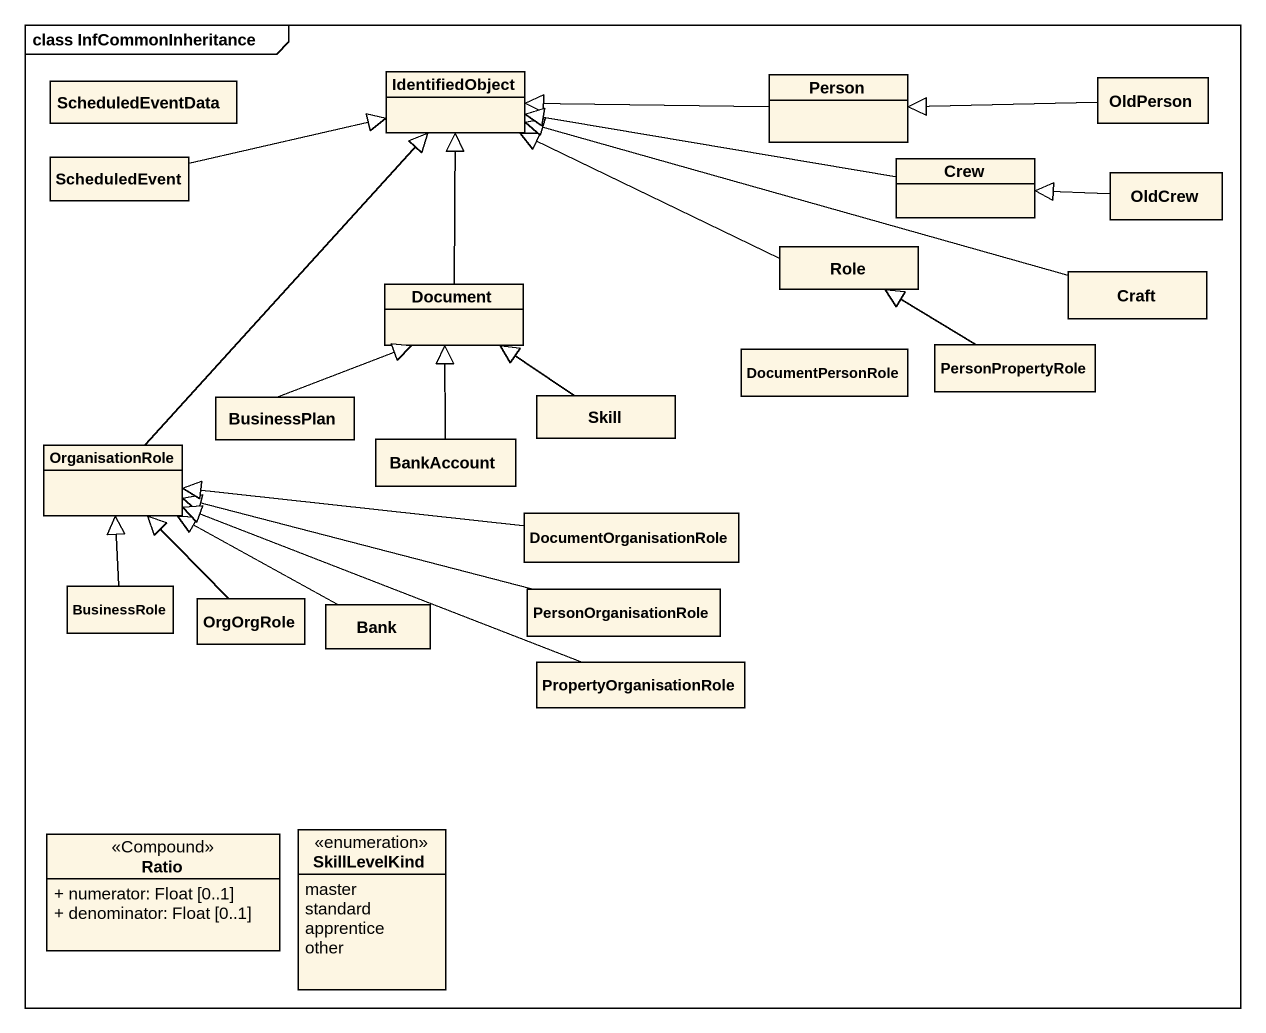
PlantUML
@startuml
mainframe class InfCommonInheritance
hide circle
hide empty members
skinparam classAttributeIconSize 0
class ScheduledEventData
class IdentifiedObject
class "Person" as Person_
class OldPerson
class ScheduledEvent
class Crew
class OldCrew
class Document
class Role
class Craft
class DocumentPersonRole
class PersonPropertyRole
class BusinessPlan
class BankAccount
class Skill
class OrganisationRole
class DocumentOrganisationRole
class BusinessRole
class OrgOrgRole
class Bank
class PersonOrganisationRole
class PropertyOrganisationRole
class Ratio <<Compound>> {
  + numerator: Float [0..1]
  + denominator: Float [0..1]
}
enum SkillLevelKind {
  master
  standard
  apprentice
  other
}
Person_ -left-|> IdentifiedObject
OldPerson -left-|> Person_
ScheduledEvent -right-|> IdentifiedObject
Crew -left-|> IdentifiedObject
OldCrew -left-|> Crew
Document -up-|> IdentifiedObject
Role -left-|> IdentifiedObject
Craft -left-|> IdentifiedObject
PersonPropertyRole -up-|> Role
BusinessPlan -up-|> Document
BankAccount -up-|> Document
Skill -up-|> Document
OrganisationRole -up-|> IdentifiedObject
DocumentOrganisationRole -left-|> OrganisationRole
BusinessRole -up-|> OrganisationRole
OrgOrgRole -up-|> OrganisationRole
Bank -left-|> OrganisationRole
PersonOrganisationRole -left-|> OrganisationRole
PropertyOrganisationRole -left-|> OrganisationRole
@enduml
